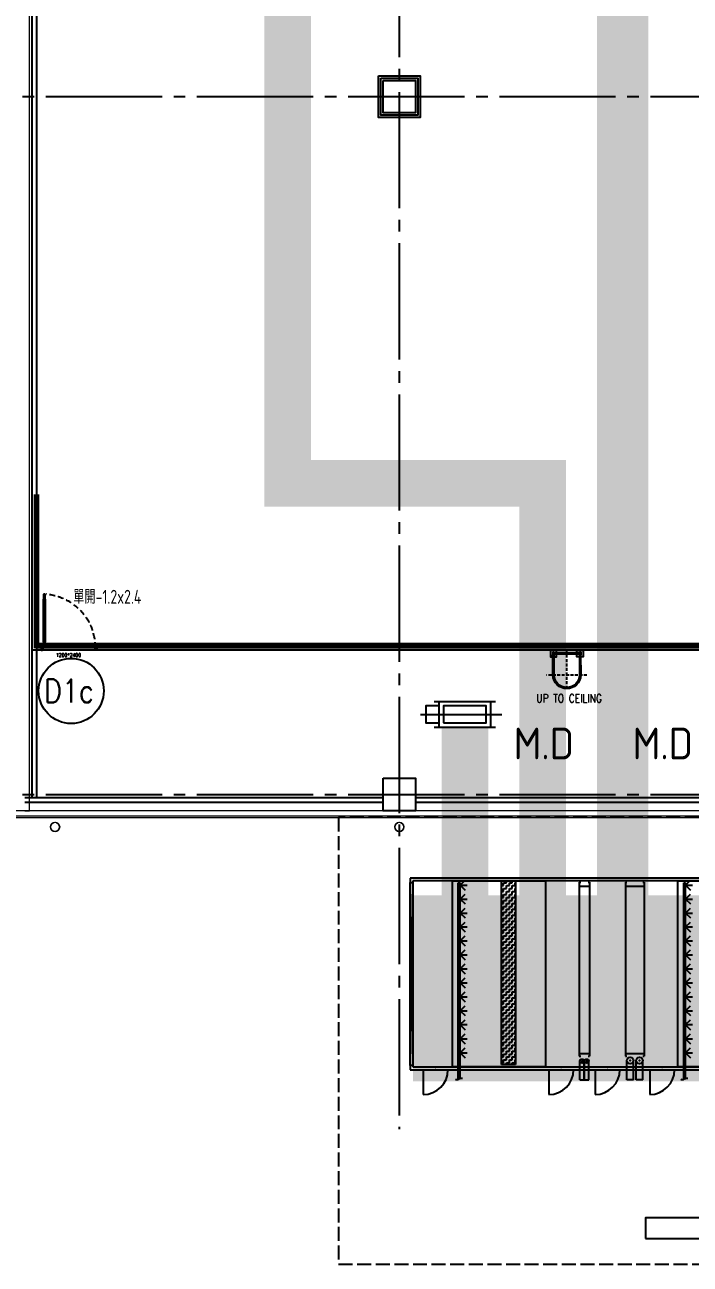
# Model space of a CAD drawing. Extents: x -960 to 27370, y -3283 to 11880.
# Drawn here: x 1835 to 3265, y -1010 to 1654 of the extents above; entities that cross this region are included whole.
import ezdxf
from ezdxf.enums import TextEntityAlignment as Align
from ezdxf.lldxf.tags import DXFTag

# ---------------------------------------------------------------- set-up
doc = ezdxf.new("R2010")
doc.units = 0
doc.header["$LTSCALE"] = 100
for name, pattern in [('188K-SM-03-F10-ARCH-PA-Y2257103$0$18P6-SM-03-C40-ARCH-PA-Y2211058$0$DASHED', [19.05, 12.7, -6.35]), ('188K-SM-03-F10-ARCH-PA-Y2257103$0$AP5A-SM-03-F20-ARCH-PA-Y2230801+Y2230803$0$ALL-PA-TXT-Y2221201$0$DASHED', [19.05, 12.7, -6.35]), ('188K-SM-03-F10-ARCH-PA-Y2257103$0$DASHED', [19.05, 12.7, -6.35]), ('X-S-FAB-L10$0$COL-CEN-LIN', [3.25, 2.5, -0.25, 0.25, -0.25]), ('X-S-FAB-L10$0$HIDDEN', [0.4, 0.3, -0.1])]:
    doc.linetypes.add(name, pattern=pattern)
for name, color, linetype in [('0-xref', 8, 'Continuous'), ('188K-SM-03-F10-ARCH-PA-Y2257103$0$K-0-Door-TXT', 53, 'Continuous'), ('188K-SM-03-F10-ARCH-PA-Y2257103$0$K-0-TXT-高度', 1, 'Continuous'), ('188K-SM-03-F10-ARCH-PA-Y2257103$0$K-Door', 4, 'Continuous'), ('188K-SM-03-F10-ARCH-PA-Y2257103$0$K-P-LAD-420', 5, 'Continuous'), ('188K-SM-03-F10-ARCH-PA-Y2257103$0$K-P1S-4.2-單抗', 3, 'Continuous'), ('188K-SM-03-F10-ARCH-PA-Y2257103$0$K-TXT', 7, 'Continuous'), ('188K-SM-03-F10-ARCH-PA-Y2257103$0$K-岩棉 2hr 7.5-單抗', 230, 'Continuous'), ('188K-SM-03-F10-ARCH-PA-Y2257103$0$K-岩棉 2hr 7.5-非抗', 14, 'Continuous'), ('188K-SM-03-F10-ARCH-PA-Y2257103$0$K-貼白鐵-1.5', 6, '188K-SM-03-F10-ARCH-PA-Y2257103$0$DASHED'), ('188K-SM-03-F10-MECH-EQ-Y2257103$0$ARW', 151, 'Continuous'), ('188K-SM-07-F15-HVAC-MA DUCT-Y2257103$0$0-MAU-SA', 5, 'Continuous'), ('188K-SM-07-F15-HVAC-MA DUCT-Y2257103$0$H-dp-md', 3, 'Continuous'), ('X-S-FAB-L10$0$0-DIM-TXT', 8, 'Continuous'), ('X-S-FAB-L10$0$A-OBJE-MEP', 8, 'Continuous'), ('X-S-FAB-L10$0$A-WALL-EX', 8, 'Continuous'), ('X-S-FAB-L10$0$A-WALL-IN', 8, 'Continuous'), ('X-S-FAB-L10$0$BLOCK', 8, 'Continuous'), ('X-S-FAB-L10$0$CCL', 8, 'X-S-FAB-L10$0$COL-CEN-LIN'), ('X-S-FAB-L10$0$COL-S', 8, 'Continuous'), ('X-S-FAB-L10$0$HID', 8, 'X-S-FAB-L10$0$HIDDEN')]:
    doc.layers.add(name, color=color, linetype=linetype)
doc.styles.add('188K-SM-03-F10-ARCH-PA-Y2257103$0$18P2-XFDP10$0$AA-TXT', font='simplex.shx', dxfattribs={"width": 0.8, "bigfont": 'chineset.shx'})
doc.styles.add('188K-SM-03-F10-ARCH-PA-Y2257103$0$AA-TXT', font='isocp.shx', dxfattribs={"width": 0.8, "bigfont": 'chineset.shx'})
doc.styles.add('188K-SM-03-F10-ARCH-PA-Y2257103$0$AP5A-SM-03-F20-ARCH-PA-Y2230801+Y2230803$0$ALL-PA-TXT-Y2221201$0$Standard', font='txt.shx', dxfattribs={"bigfont": 'chineset.shx'})
doc.styles.add('188K-SM-03-F10-ARCH-PA-Y2257103$0$Standard', font='txt.shx', dxfattribs={"bigfont": 'chineset.shx'})
doc.styles.add('188K-SM-07-F15-HVAC-MA DUCT-Y2257103$0$aa-txt', font='isocp.shx', dxfattribs={"bigfont": 'chineset.shx'})
doc.styles.add('X-S-FAB-L10$0$CHINA', font='simplex.shx', dxfattribs={"width": 0.75, "bigfont": 'chineset.shx'})
doc.styles.add('X-S-FAB-L10$0$Standard', font='', dxfattribs={"width": 0.8})
doc.styles.add('X-S-FAB-L10$0$TG_NOTE_TEXT', font='simplex.shx', dxfattribs={"width": 0.75, "bigfont": 'chineset.shx'})
doc.styles.get('X-S-FAB-L10$0$Standard').set_extended_font_data('Microsoft JhengHei')
tags = doc.linetypes.add('188K-SM-03-F10-ARCH-PA-Y2257103$0$S.P_LINE', pattern='A,12.7,-5.08,["S.P",188K-SM-03-F10-ARCH-PA-Y2257103$0$Standard,S=4,R=0,X=-2.54,Y=-1.27],-6.35', length=24.13).pattern_tags.tags
tags[6] = DXFTag(74, 10)

# ---------------------------------------------------------------- blocks, each defined once
blk = doc.blocks.new('X-S-FAB-L10$0$FAB2-L05')
at = {"layer": 'X-S-FAB-L10$0$CCL'}
for p, q in [((-23520, 11005), (-23520, 0)), ((-26880, 2220), (1210, 2220)), ((-26880, 720), (1210, 720))]:
    blk.add_line(p, q, dxfattribs=at)
at = {"layer": 'X-S-FAB-L10$0$COL-S'}
for points in [[(-23555, 2255), (-23485, 2255), (-23485, 2185), (-23555, 2185)], [(-23555, 755), (-23485, 755), (-23485, 685), (-23555, 685)]]:
    blk.add_lwpolyline(points, close=True, dxfattribs=at)
blk = doc.blocks.new('X-S-FAB-L10')
at = {"layer": 'X-S-FAB-L10$0$A-OBJE-MEP', "lineweight": 0, "flags": 128}
for points in [[(1909.5, -70, 1), (1890.5, -70, 1)], [(2649.5, -70, 1), (2630.5, -70, 1)]]:
    blk.add_lwpolyline(points, format="xyb", close=True, dxfattribs=at)
at = {"layer": 'X-S-FAB-L10$0$A-OBJE-MEP', "lineweight": 0}
for centre in [(1900, -70), (2640, -70)]:
    blk.add_circle(centre, 10, dxfattribs=at)
at = {"layer": 'X-S-FAB-L10$0$A-WALL-EX', "lineweight": 0}
blk.add_line((6815, -46.5), (1800, -46.5), dxfattribs=at)
at = {"layer": 'X-S-FAB-L10$0$A-WALL-EX', "lineweight": 0, "flags": 128}
for points in [[(6815, -35), (1800, -35)], [(1800, -50), (6815, -50)], [(1800, -50), (6815, -50)], [(1800, -50), (6815, -50)], [(1800, -50), (6815, -50)], [(1800, -50), (6815, -50)], [(1800, -50), (6815, -50)], [(1800, -50), (6815, -50)], [(1800, -50), (6815, -50)]]:
    blk.add_lwpolyline(points, dxfattribs=at)
at = {"layer": 'X-S-FAB-L10$0$A-WALL-IN', "lineweight": 0, "flags": 128}
for points in [[(1845, -35), (1845, 2100)], [(1835, -35), (1845, -35)]]:
    blk.add_lwpolyline(points, dxfattribs=at)
at = {"layer": 'X-S-FAB-L10$0$COL-S'}
for p, q in [((2605, 1535), (2675, 1535)), ((2605, 1465), (2605, 1535)), ((2675, 1535), (2675, 1465)), ((2675, 1465), (2605, 1465)), ((2605, 35), (2675, 35)), ((2605, -35), (2605, 35)), ((2675, 35), (2675, -35)), ((2675, -35), (2605, -35))]:
    blk.add_line(p, q, dxfattribs=at)
at = {"layer": 'X-S-FAB-L10$0$HID'}
for p, q in [((6803.531, -50), (2509.135, -50)), ((2509.135, -50), (2509.405, -1010)), ((2509.405, -1010), (17209, -1010))]:
    blk.add_line(p, q, dxfattribs=at)
at = {"layer": 'X-S-FAB-L10$0$BLOCK'}
blk.add_blockref('X-S-FAB-L10$0$FAB2-L05', (26160, -720), dxfattribs=at)
at = {"style": 'X-S-FAB-L10$0$TG_NOTE_TEXT', "width": 0.5, "flags": 1}
for p in [(7463.301, 9020), (18268.251, 8649), (11197.77, 4800.167), (16485.801, 4800.167), (25420.27, 2635), (13360, 320.001, 0), (7463.301, -33.333)]:
    blk.add_attdef('WH', text='', height=20, dxfattribs=at).set_placement(p, align=Align.BOTTOM_LEFT)
at = {"width": 0.5}
for style, p in [('X-S-FAB-L10$0$TG_NOTE_TEXT', (7585, 9020)), ('X-S-FAB-L10$0$TG_NOTE_TEXT', (18389.95, 8649)), ('X-S-FAB-L10$0$TG_NOTE_TEXT', (11117.5, 4813.5)), ('X-S-FAB-L10$0$TG_NOTE_TEXT', (16607.5, 4813.5)), ('X-S-FAB-L10$0$TG_NOTE_TEXT', (25350, 2635)), ('X-S-FAB-L10$0$Standard', (13129.375, 325.001, 0)), ('X-S-FAB-L10$0$TG_NOTE_TEXT', (7585, -20))]:
    blk.add_attdef('DESC', text='', height=10, dxfattribs=dict(at, style=style)).set_placement(p, align=Align.BOTTOM_LEFT)
for tag, style, p in [('TYPE', 'X-S-FAB-L10$0$TG_NOTE_TEXT', (7619.286, 9020)), ('NO', 'X-S-FAB-L10$0$TG_NOTE_TEXT', (7650.095, 9020)), ('TYPE', 'X-S-FAB-L10$0$TG_NOTE_TEXT', (18424.236, 8649)), ('NO', 'X-S-FAB-L10$0$TG_NOTE_TEXT', (18455.045, 8649)), ('NO', 'X-S-FAB-L10$0$TG_NOTE_TEXT', (11088.595, 4813.5)), ('TYPE', 'X-S-FAB-L10$0$TG_NOTE_TEXT', (11151.786, 4813.5)), ('TYPE', 'X-S-FAB-L10$0$TG_NOTE_TEXT', (16641.786, 4813.5)), ('NO', 'X-S-FAB-L10$0$TG_NOTE_TEXT', (16672.595, 4813.5)), ('NO', 'X-S-FAB-L10$0$TG_NOTE_TEXT', (25313, 2635)), ('TYPE', 'X-S-FAB-L10$0$TG_NOTE_TEXT', (25350, 2635)), ('NO', 'X-S-FAB-L10$0$Standard', (13100, 320.001, 0)), ('TYPE', 'X-S-FAB-L10$0$Standard', (13129.375, 320.001, 0)), ('TYPE', 'X-S-FAB-L10$0$TG_NOTE_TEXT', (7619.286, -20)), ('NO', 'X-S-FAB-L10$0$TG_NOTE_TEXT', (7650.095, -20))]:
    blk.add_attdef(tag, text='', height=10, dxfattribs=dict(at, style=style)).set_placement(p, align=Align.BOTTOM_RIGHT)
at = {"style": 'X-S-FAB-L10$0$TG_NOTE_TEXT', "width": 0.5, "flags": 1}
for rotation, p in [(180, (43, 7480)), (180, (943, 7480)), (90, (24310, 3717.77)), (270, (17080, 1711.699))]:
    blk.add_attdef('WH', text='', height=20, rotation=rotation, dxfattribs=at).set_placement(p, align=Align.BOTTOM_LEFT)
at = {"width": 0.5}
for rotation, style, p in [(180, 'X-S-FAB-L10$0$Standard', (317.625, 7480)), (180, 'X-S-FAB-L10$0$Standard', (1217.625, 7480)), (90, 'X-S-FAB-L10$0$TG_NOTE_TEXT', (24310, 3647.5)), (270, 'X-S-FAB-L10$0$TG_NOTE_TEXT', (17080, 1605))]:
    blk.add_attdef('DESC', text='', height=10, rotation=rotation, dxfattribs=dict(at, style=style)).set_placement(p, align=Align.BOTTOM_LEFT)
for tag, rotation, style, p in [('TYPE', 180, 'X-S-FAB-L10$0$Standard', (317.625, 7480)), ('NO', 180, 'X-S-FAB-L10$0$Standard', (347, 7480)), ('TYPE', 180, 'X-S-FAB-L10$0$Standard', (1217.625, 7480)), ('NO', 180, 'X-S-FAB-L10$0$Standard', (1247, 7480)), ('TYPE', 90, 'X-S-FAB-L10$0$TG_NOTE_TEXT', (24310, 3647.5)), ('NO', 90, 'X-S-FAB-L10$0$TG_NOTE_TEXT', (24310, 3610.5)), ('TYPE', 270, 'X-S-FAB-L10$0$TG_NOTE_TEXT', (17080, 1605)), ('NO', 270, 'X-S-FAB-L10$0$TG_NOTE_TEXT', (17080, 1573))]:
    blk.add_attdef(tag, text='', height=10, rotation=rotation, dxfattribs=dict(at, style=style)).set_placement(p, align=Align.BOTTOM_RIGHT)
at = {"layer": 'X-S-FAB-L10$0$0-DIM-TXT', "style": 'X-S-FAB-L10$0$CHINA', "width": 0.75}
for p in [(667.414, 7855.1, -2689.4), (22627.353, 6728.814), (25644.722, 6728.814), (24778.787, 5569.051), (1118.252, 4980), (417.801, 4594.623), (22927.43, 4330.122), (23874.84, 4355), (23749.869, 3901.367), (417.801, 3765.236), (1118.252, 3730), (417.801, 3115.79), (536.882, 2227.832), (16908.994, 1782.652), (888.445, 880.466), (16977.43, 750), (18878.841, 750), (25641.221, 553.233), (21364.03, 526.894)]:
    blk.add_attdef('HIG', text='', height=80, dxfattribs=at).set_placement(p, align=Align.MIDDLE_LEFT)
blk = doc.blocks.new('188K-SM-03-F10-ARCH-PA-Y2257103$0$單開庫板門-1200x2400)圓型拉環鎖+輔助鎖)')
at = {"ltscale": 0.1}
for p, q in [((26008.6, -11403.6), (26004.5, -11403.6)), ((26004.5, -11403.6), (26004.5, -11414.1)), ((26008.6, -11414.1), (26008.6, -11403.6)), ((26004.5, -11414.1), (26004.5, -11415.3)), ((26004.5, -11414.1), (26008.6, -11414.1)), ((26004.5, -11415.4), (26004.6, -11415.5)), ((26008.6, -11414), (26004.6, -11414)), ((26004.6, -11414.3), (26004.6, -11414.2)), ((26004.6, -11415.3), (26004.6, -11414.5)), ((26004.7, -11414.1), (26006.5, -11414.1)), ((26005.1, -11414.4), (26004.7, -11414.4)), ((26004.7, -11414.5), (26005.1, -11414.5)), ((26004.7, -11414.5), (26004.7, -11506)), ((26004.7, -11506), (26004.7, -11414.5)), ((26004.7, -11414.5), (26004.7, -11414.5)), ((26004.7, -11415.4), (26004.7, -11415.3)), ((26005.2, -11414.4), (26005.2, -11414.4)), ((26006.5, -11414.1), (26006.6, -11414.1)), ((26006.6, -11414.1), (26006.6, -11414.1)), ((26006.6, -11414.1), (26008.4, -11414.1)), ((26008.4, -11414.4), (26008, -11414.4)), ((26008, -11414.4), (26008, -11414.4)), ((26008, -11414.5), (26008.4, -11414.5)), ((26008.4, -11506), (26008.4, -11414.5)), ((26008.4, -11414.5), (26008.4, -11414.5)), ((26008.4, -11414.5), (26008.4, -11506)), ((26008.4, -11415.3), (26008.4, -11415.4)), ((26008.5, -11414.2), (26008.5, -11414.3)), ((26008.5, -11414.5), (26008.5, -11415.3)), ((26008.5, -11415.5), (26008.6, -11415.4)), ((26008.6, -11415.3), (26008.6, -11414.1)), ((26008.6, -11506.4), (26004.5, -11506.4)), ((26004.5, -11506.4), (26004.5, -11518)), ((26004.7, -11506), (26004.7, -11506)), ((26008.4, -11506), (26008.4, -11506)), ((26008.6, -11518), (26008.6, -11506.4)), ((25999.5, -11519.7), (25999.5, -11523.2)), ((26002.5, -11519.1), (26000, -11519.1)), ((26000, -11523.7), (26002.4, -11523.7)), ((26002.4, -11523.7), (26004.1, -11522.6)), ((26002.9, -11518.5), (26002.6, -11518.5)), ((26002.6, -11518.5), (26002.6, -11521)), ((26002.6, -11521.9), (26002.6, -11519.3)), ((26002.6, -11521), (26002.9, -11521)), ((26003.4, -11521.9), (26002.6, -11521.9)), ((26002.9, -11521), (26002.9, -11518.5)), ((26003.3, -11522.2), (26003.3, -11522)), ((26003.3, -11522), (26003.4, -11522)), ((26004, -11522.2), (26003.3, -11522.2)), ((26008.3, -11517.5), (26003.6, -11517.5)), ((26003.6, -11517.5), (26003.6, -11517.7)), ((26003.6, -11517.7), (26008.3, -11517.7)), ((26004.1, -11521.9), (26003.9, -11521.9)), ((26003.9, -11522), (26004, -11522)), ((26004, -11522), (26004, -11522.2)), ((26004.2, -11522.4), (26004.2, -11521.9)), ((26004.5, -11518), (26008.6, -11518)), ((26008.3, -11517.7), (26008.3, -11517.5)), ((26114.8, -11521.9), (26115.1, -11521.9)), ((26114.8, -11522.4), (26114.8, -11521.9)), ((26114.9, -11522), (26114.9, -11522.2)), ((26115.1, -11522), (26114.9, -11522)), ((26114.9, -11522.2), (26115.7, -11522.2)), ((26116.6, -11523.7), (26114.9, -11522.6)), ((26115.5, -11521.9), (26116.3, -11521.9)), ((26115.7, -11522), (26115.5, -11522)), ((26115.7, -11522.2), (26115.7, -11522)), ((26116.3, -11521.9), (26116.3, -11519.3)), ((26116.5, -11519.1), (26119, -11519.1)), ((26119, -11523.7), (26116.6, -11523.7)), ((26119.5, -11519.7), (26119.5, -11523.2))]:
    blk.add_line(p, q, dxfattribs=at)
blk.add_lwpolyline([(26006.6, -11506.4), (26006.5, -11506.3), (26004.7, -11506.3, -0.414214), (26004.6, -11506.3), (26004.6, -11506.1, -0.414214), (26004.7, -11506.1), (26005.1, -11506.1, 0.414214), (26005.2, -11506.1), (26005.2, -11506, 0.414214), (26005.1, -11506), (26004.7, -11506, -0.414214), (26004.6, -11506), (26004.6, -11505.2, -0.414214), (26004.7, -11505.2), (26004.7, -11505.2, 0.414214), (26004.7, -11505.2), (26004.7, -11505, 0.72636), (26004.6, -11505), (26004.5, -11505.1, 0.158507), (26004.5, -11505.2), (26004.5, -11506.4, 0.414214), (26004.6, -11506.5), (26008.6, -11506.5, 0.414214), (26008.6, -11506.4), (26008.6, -11505.2, 0.158507), (26008.6, -11505.1), (26008.5, -11505, 0.72636), (26008.4, -11505), (26008.4, -11505.2, 0.414214), (26008.5, -11505.2, -0.414214), (26008.5, -11505.2), (26008.5, -11506, -0.414214), (26008.4, -11506), (26008, -11506, 0.414214), (26008, -11506), (26008, -11506.1, 0.414214), (26008, -11506.1), (26008.4, -11506.1, -0.414214), (26008.5, -11506.1), (26008.5, -11506.3, -0.414214), (26008.4, -11506.3), (26006.6, -11506.3)], format="xyb", close=True, dxfattribs=at)
for points in [[(25999.5, -11518.9), (25999.5, -11523.9)], [(26119.5, -11518.9), (26119.5, -11523.9)]]:
    blk.add_lwpolyline(points)
at = {"linetype": '188K-SM-03-F10-ARCH-PA-Y2257103$0$AP5A-SM-03-F20-ARCH-PA-Y2230801+Y2230803$0$ALL-PA-TXT-Y2221201$0$DASHED', "ltscale": 0.01}
blk.add_arc((26001.1, -11518.7), 115.3, 359.8531, 85.8135, dxfattribs=at)
at = {"ltscale": 0.1}
for centre, radius, start, end in [((26004.6, -11414.1), 0.0313, 90, 180), ((26004.6, -11415.3), 0.0313, 180, 216.0274), ((26004.7, -11414.2), 0.0313, 90, 180), ((26004.7, -11414.3), 0.0313, 180, 270), ((26004.7, -11414.5), 0.0313, 90, 180), ((26004.7, -11415.3), 0.0209, 180, 270), ((26004.7, -11415.4), 0.0313, 216.0274, 360), ((26004.7, -11415.3), 0.0209, 360, 90), ((26005.1, -11414.4), 0.0313, 270, 0), ((26005.1, -11414.4), 0.0313, 0, 90), ((26008, -11414.4), 0.0313, 90, 180), ((26008, -11414.4), 0.0313, 180, 270), ((26008.4, -11414.2), 0.0313, 360, 90), ((26008.4, -11414.3), 0.0313, 270, 0), ((26008.4, -11414.5), 0.0313, 0, 90), ((26008.5, -11415.3), 0.0209, 90, 180), ((26008.5, -11415.4), 0.0313, 180, 323.9726), ((26008.5, -11415.3), 0.0209, 270, 360), ((26008.6, -11414.1), 0.0313, 360, 90), ((26008.6, -11415.3), 0.0313, 323.9726, 360)]:
    blk.add_arc(centre, radius, start, end, dxfattribs=at)
for centre, major_axis, start_param, end_param in [((26000, -11519.7), (0.369, -0.369), 2.356194, 3.926991), ((26000, -11523.2), (-0.369, -0.369), 5.497787, 7.068583), ((26002.5, -11519.3), (0.111, -0.111), 7.068583, 8.63938), ((26003.4, -11521.9), (-0.0369, -0.0369), 0.785398, 3.926991), ((26003.9, -11521.9), (-0.0369, -0.0369), 3.926991, 7.068583), ((26004.1, -11521.9), (0.0369, -0.0369), 7.068583, 8.63938), ((26003.9, -11522.4), (0.221, -0.221), 6.162283, 7.068583), ((26114.8, -11521.9), (-0.0369, -0.0369), -2.356194, -0.785398), ((26115.1, -11522.4), (-0.221, -0.221), -0.785398, 0.120903), ((26115.1, -11521.9), (0.0369, -0.0369), -0.785398, 2.356194), ((26115.5, -11521.9), (0.0369, -0.0369), 2.356194, 5.497787), ((26116.5, -11519.3), (-0.111, -0.111), -2.356194, -0.785398), ((26119, -11519.7), (-0.369, -0.369), 2.356194, 3.926991), ((26119, -11523.2), (0.369, -0.369), -0.785398, 0.785398)]:
    blk.add_ellipse(centre, major_axis=major_axis, ratio=1, start_param=start_param, end_param=end_param, dxfattribs=at)
at = {"ltscale": 0.1, "extrusion": (0, 0, -1)}
blk.add_ellipse((26003.1, -11517.9), major_axis=(-0.516, 0.516), ratio=1, start_param=5.497787, end_param=11.780972, dxfattribs=at)
at = {"color": 8, "ltscale": 0.1, "style": '188K-SM-03-F10-ARCH-PA-Y2257103$0$AP5A-SM-03-F20-ARCH-PA-Y2230801+Y2230803$0$ALL-PA-TXT-Y2221201$0$Standard', "width": 0.85}
blk.add_text('1200*2400', height=8, dxfattribs=at).set_placement((26058.4, -11534.4), align=Align.MIDDLE_CENTER)
blk = doc.blocks.new('188K-SM-03-F10-ARCH-PA-Y2257103$0$LAD-1')
for points in [[(-33.8, -29.7), (-77.4, -29.7, -0.976777), (-77.4, 29.8), (-33.8, 29.8)], [(-33.8, -27.2), (-77.4, -27.2, -0.974646), (-77.4, 27.3), (-33.8, 27.3)]]:
    blk.add_lwpolyline(points, format="xyb")
at = {"linetype": '188K-SM-03-F10-ARCH-PA-Y2257103$0$18P6-SM-03-C40-ARCH-PA-Y2211058$0$DASHED', "ltscale": 0.005}
for points in [[(-77.4, -42.9), (-77.4, 43.5)], [(-106.5, 0), (-23.9, 0)]]:
    blk.add_lwpolyline(points, dxfattribs=at)
for points in [[(-23.8, 22.2), (-23.8, 35.2), (-37.8, 35.2), (-37.8, 22.2)], [(-27.8, 27), (-27.8, 30), (-33.8, 30), (-33.8, 27)], [(-28.9, 27), (-28.9, -27), (-32.7, -27), (-32.7, 27)], [(-23.9, -21.8), (-23.9, -34.8), (-37.9, -34.8), (-37.9, -21.8)], [(-27.8, -27), (-27.8, -30), (-33.8, -30), (-33.8, -27)]]:
    blk.add_lwpolyline(points, close=True)
for centre in [(-64.6, 28.5), (-105.2, 0), (-93.7, 23.2), (-93.7, -22.5), (-64.6, -28.5)]:
    blk.add_circle(centre, 0.5)
blk = doc.blocks.new('188K-SM-03-F10-ARCH-PA-Y2257103')
at = {"layer": '188K-SM-03-F10-ARCH-PA-Y2257103$0$K-P1S-4.2-單抗'}
for p, q in [((7405, 315, 0), (1860, 315, 0)), ((7405, 310, 0), (1860, 310, 0))]:
    blk.add_line(p, q, dxfattribs=at)
for points in [[(2595, 1545), (2685, 1545), (2685, 1455), (2595, 1455)], [(2600, 1540), (2680, 1540), (2680, 1460), (2600, 1460)]]:
    blk.add_lwpolyline(points, close=True, dxfattribs=at)
at = {"layer": '188K-SM-03-F10-ARCH-PA-Y2257103$0$K-TXT'}
blk.add_circle((1934.7, 222.4, 0), 70, dxfattribs=at)
at = {"layer": '188K-SM-03-F10-ARCH-PA-Y2257103$0$K-岩棉 2hr 7.5-單抗'}
for p, q in [((1860, 8318, 0), (1860, 310, 0)), ((1850, 8308, 0), (1850, 310))]:
    blk.add_line(p, q, dxfattribs=at)
at = {"layer": '188K-SM-03-F10-ARCH-PA-Y2257103$0$K-岩棉 2hr 7.5-非抗'}
for p, q in [((1850, 310), (1850, -7.5, 0)), ((1860, 310, 0), (1850, 310)), ((1860, 310, 0), (1860, -7.5, 0)), ((2605, -7.5, 0), (1835, -7.5, 0)), ((2605, -17.5, 0), (1835, -17.5, 0)), ((3445, -7.5, 0), (2675, -7.5, 0)), ((3445, -17.5, 0), (2675, -17.5, 0))]:
    blk.add_line(p, q, dxfattribs=at)
at = {"layer": '188K-SM-03-F10-ARCH-PA-Y2257103$0$K-貼白鐵-1.5', "linetype": '188K-SM-03-F10-ARCH-PA-Y2257103$0$S.P_LINE', "ltscale": 0.09, "const_width": 12}
blk.add_lwpolyline([(14160, 320), (1860, 320), (1860, 645)], dxfattribs=at)
at = {"layer": '188K-SM-03-F10-ARCH-PA-Y2257103$0$K-Door'}
blk.add_blockref('188K-SM-03-F10-ARCH-PA-Y2257103$0$單開庫板門-1200x2400)圓型拉環鎖+輔助鎖)', (-24129.5, 11833.9, 0), dxfattribs=at)
at = {"layer": '188K-SM-03-F10-ARCH-PA-Y2257103$0$K-P-LAD-420', "rotation": 90.07229666140849}
blk.add_blockref('188K-SM-03-F10-ARCH-PA-Y2257103$0$LAD-1', (3000, 333.8, 0), dxfattribs=at)
at = {"layer": '188K-SM-03-F10-ARCH-PA-Y2257103$0$K-0-Door-TXT', "style": '188K-SM-03-F10-ARCH-PA-Y2257103$0$AA-TXT', "width": 0.8}
blk.add_text('單開-1.2x2.4', height=30, dxfattribs=at).set_placement((2012.4, 424.8, 0), align=Align.MIDDLE_CENTER)
at = {"layer": '188K-SM-03-F10-ARCH-PA-Y2257103$0$K-0-TXT-高度', "style": '188K-SM-03-F10-ARCH-PA-Y2257103$0$18P2-XFDP10$0$AA-TXT', "width": 0.8}
blk.add_text('UP TO CEILING', height=18, rotation=360, dxfattribs=at).set_placement((3005, 206.5, 0), align=Align.MIDDLE)
at = {"layer": '188K-SM-03-F10-ARCH-PA-Y2257103$0$K-TXT', "style": '188K-SM-03-F10-ARCH-PA-Y2257103$0$Standard', "width": 0.85}
blk.add_text('D1c', height=50, dxfattribs=at).set_placement((1930.3, 222.4, 0), align=Align.MIDDLE)
blk = doc.blocks.new('188K-SM-03-F10-MECH-EQ-Y2257103$0$A$C133B1A89')
at = {"color": 1}
for p, q in [((0, 3970), (0, 230)), ((0, 3970), (30, 3970)), ((220, 3880), (0, 3880)), ((190, 3970), (220, 3970)), ((220, 3970), (220, 230)), ((220, 280), (0, 280)), ((0, 230), (30, 230)), ((15, -275), (15, 127)), ((105, -275), (105, 127)), ((115, -275), (115, 127)), ((190, 230), (220, 230)), ((205, -275), (205, 127)), ((15, -275), (105, -275)), ((115, -275), (205, -275))]:
    blk.add_line(p, q, dxfattribs=at)
for centre in [(60, 127), (160, 127)]:
    blk.add_circle(centre, 44.5, dxfattribs=at)
for p in [(60, 127), (160, 127)]:
    blk.add_point(p, dxfattribs=at)
blk = doc.blocks.new('188K-SM-03-F10-MECH-EQ-Y2257103$0$A$C46594869')
at = {"color": 4}
for p, q in [((-50, 3970), (-50, 230)), ((-50, 3970), (-20, 3970)), ((350, 3880), (-50, 3880)), ((320, 3970), (350, 3970)), ((350, 3970), (350, 230)), ((350, 280), (-50, 280)), ((-50, 230), (-20, 230)), ((-20, -275), (-20, 140)), ((120, -275), (120, 140)), ((180, -275), (180, 140)), ((320, 230), (350, 230)), ((320, -275), (320, 140)), ((120, -275), (-20, -275)), ((320, -275), (180, -275))]:
    blk.add_line(p, q, dxfattribs=at)
for centre in [(50, 140), (250, 140)]:
    blk.add_circle(centre, 69.9, dxfattribs=at)
for p in [(50, 140), (250, 140)]:
    blk.add_point(p, dxfattribs=at)
blk = doc.blocks.new('188K-SM-03-F10-MECH-EQ-Y2257103$0$A$C0D54229D')
at = {"color": 2}
for q in [(0, -532), (532, 0)]:
    blk.add_line((0, 0), q, dxfattribs=at)
blk.add_arc((0, 0), 532, 270, 0, dxfattribs=at)
blk.add_point((266, 0))
blk = doc.blocks.new('188K-SM-03-F10-MECH-EQ-Y2257103$0$0-CRMAU-12W')
at = {"layer": '188K-SM-03-F10-MECH-EQ-Y2257103$0$ARW'}
h = blk.add_hatch(dxfattribs=at)
h.set_pattern_fill('ZIGZAG', color=256, scale=20, style=0)
h.set_pattern_definition([(0, (-17907, -9455), (63.5, 63.5), [63.5, -63.5]), (90, (-17843.5, -9455), (-63.5, 63.5), [63.5, -63.5])])
h.paths.add_polyline_path([(-16657, -60), (-16357, -60), (-16357, -4010), (-16657, -4010)])
at = {"color": 4}
for p, q in [((0, 0), (-18620, 0)), ((-18620, 0), (-18620, -4120)), ((-60, -60), (-18560, -60)), ((-18560, -60), (-18560, -4060)), ((-18620, -4120), (0, -4120)), ((-18560, -4060), (-60, -4060))]:
    blk.add_line(p, q, dxfattribs=at)
at = {"color": 6}
blk.add_line((-18560, -95), (-18620, -4025), dxfattribs=at)
at = {"color": 5}
blk.add_lwpolyline([(-18620, -95), (-18560, -95), (-18560, -4025), (-18620, -4025)], close=True, dxfattribs=at)
at = {"color": 6}
blk.add_lwpolyline([(-18560, -4025), (-18620, -4025), (-18620, -95), (-18560, -95)], close=True, dxfattribs=at)
for points in [[(-15709, -4060), (-17709, -4060), (-17709, -60), (-15709, -60)], [(-10864, -4060), (-12864, -4060), (-12864, -60), (-10864, -60)]]:
    blk.add_lwpolyline(points, close=True)
at = {"layer": '188K-SM-03-F10-MECH-EQ-Y2257103$0$ARW'}
for p, q in [((-17545, -100), (-17585, -100)), ((-17585, -4327), (-17585, -100)), ((-17545, -150), (-17439, -44)), ((-17545, -4303), (-17545, -100)), ((-17545, -150), (-17395, -150)), ((-17545, -150), (-17439, -256)), ((-16657, -4010), (-16657, -60)), ((-16657, -60), (-16357, -60)), ((-16357, -60), (-16357, -4010)), ((-12700, -100), (-12740, -100)), ((-12740, -4327), (-12740, -100)), ((-12700, -150), (-12594, -44)), ((-12700, -4303), (-12700, -100)), ((-12700, -150), (-12550, -150)), ((-12700, -150), (-12594, -256)), ((-17545, -450), (-17439, -344)), ((-17545, -450), (-17395, -450)), ((-17545, -450), (-17439, -556)), ((-17545, -450), (-17395, -450)), ((-17545, -450), (-17439, -556)), ((-12700, -450), (-12594, -344)), ((-12700, -450), (-12550, -450)), ((-12700, -450), (-12594, -556)), ((-12700, -450), (-12550, -450)), ((-12700, -450), (-12594, -556)), ((-17546, -750), (-17440, -644)), ((-17545, -750), (-17395, -750)), ((-17545, -750), (-17439, -856)), ((-12701, -750), (-12595, -644)), ((-12700, -750), (-12550, -750)), ((-12700, -750), (-12594, -856)), ((-17545, -1050), (-17439, -944)), ((-17545, -1050), (-17395, -1050)), ((-17545, -1050), (-17439, -1156)), ((-12700, -1050), (-12594, -944)), ((-12700, -1050), (-12550, -1050)), ((-12700, -1050), (-12594, -1156)), ((-17545, -1350), (-17439, -1244)), ((-12700, -1350), (-12594, -1244)), ((-17545, -1350), (-17395, -1350)), ((-17545, -1350), (-17439, -1456)), ((-17545, -1650), (-17439, -1544)), ((-12700, -1350), (-12550, -1350)), ((-12700, -1350), (-12594, -1456)), ((-12700, -1650), (-12594, -1544)), ((-17545, -1650), (-17395, -1650)), ((-17545, -1650), (-17439, -1756)), ((-17545, -1950), (-17439, -1844)), ((-12700, -1650), (-12550, -1650)), ((-12700, -1650), (-12594, -1756)), ((-12700, -1950), (-12594, -1844)), ((-17545, -1950), (-17395, -1950)), ((-17545, -1950), (-17439, -2056)), ((-12700, -1950), (-12550, -1950)), ((-12700, -1950), (-12594, -2056)), ((-17545, -2250), (-17439, -2144)), ((-17545, -2250), (-17395, -2250)), ((-17545, -2250), (-17439, -2356)), ((-12700, -2250), (-12594, -2144)), ((-12700, -2250), (-12550, -2250)), ((-12700, -2250), (-12594, -2356)), ((-17545, -2550), (-17439, -2444)), ((-17545, -2550), (-17395, -2550)), ((-17545, -2550), (-17439, -2656)), ((-12700, -2550), (-12594, -2444)), ((-12700, -2550), (-12550, -2550)), ((-12700, -2550), (-12594, -2656)), ((-17545, -2850), (-17439, -2744)), ((-17545, -2850), (-17395, -2850)), ((-17545, -2850), (-17439, -2956)), ((-12700, -2850), (-12594, -2744)), ((-12700, -2850), (-12550, -2850)), ((-12700, -2850), (-12594, -2956)), ((-17545, -3150), (-17439, -3044)), ((-17545, -3150), (-17395, -3150)), ((-17545, -3155), (-17439, -3261)), ((-12700, -3150), (-12594, -3044)), ((-12700, -3150), (-12550, -3150)), ((-12700, -3155), (-12594, -3261)), ((-17545, -3455), (-17439, -3349)), ((-17545, -3455), (-17395, -3455)), ((-17545, -3455), (-17439, -3561)), ((-12700, -3455), (-12594, -3349)), ((-12700, -3455), (-12550, -3455)), ((-12700, -3455), (-12594, -3561)), ((-17545, -3755), (-17439, -3649)), ((-12700, -3755), (-12594, -3649)), ((-17545, -3755), (-17395, -3755)), ((-17545, -3755), (-17439, -3861)), ((-12700, -3755), (-12550, -3755)), ((-12700, -3755), (-12594, -3861)), ((-16357, -4010), (-16657, -4010))]:
    blk.add_line(p, q, dxfattribs=at)
for centre in [(-17545, -150), (-12700, -150), (-17545, -450), (-17545, -450), (-12700, -450), (-12700, -450), (-17545, -750), (-12700, -750), (-17545, -1050), (-12700, -1050), (-17545, -1350), (-12700, -1350), (-17545, -1650), (-12700, -1650), (-17545, -1950), (-12700, -1950), (-17545, -2250), (-12700, -2250), (-17545, -2550), (-12700, -2550), (-17545, -2850), (-12700, -2850), (-17545, -3150), (-12700, -3150), (-17545, -3455), (-12700, -3455), (-17545, -3755), (-12700, -3755)]:
    blk.add_circle(centre, 15, dxfattribs=at)
for points in [[(-17647, -4325), (-17637, -4328), (-17571, -4341), (-17553, -4288), (-17507, -4298), (-17494, -4301)], [(-12802, -4325), (-12792, -4328), (-12726, -4341), (-12708, -4288), (-12662, -4298), (-12649, -4301)]]:
    blk.add_open_spline(points, degree=3, knots=[35.439113, 35.439113, 35.439113, 35.439113, 53.723943, 145.661055, 183.181794, 183.181794, 183.181794, 183.181794], dxfattribs=at)
at = {"color": 1}
for name, p in [('188K-SM-03-F10-MECH-EQ-Y2257103$0$A$C133B1A89', (-14984, -4060)), ('188K-SM-03-F10-MECH-EQ-Y2257103$0$A$C46594869', (-13939, -4060))]:
    blk.add_blockref(name, p, dxfattribs=at)
for p in [(-18338, -4120), (-15638, -4120), (-14643, -4120), (-13468, -4120)]:
    blk.add_blockref('188K-SM-03-F10-MECH-EQ-Y2257103$0$A$C0D54229D', p)
blk = doc.blocks.new('188K-SM-03-F10-MECH-EQ-Y2257103')
at = {"color": 1, "ltscale": 1000}
blk.add_lwpolyline([(3169.3, -955), (3319.3, -955), (3319.3, -910), (3169.3, -910)], close=True, dxfattribs=at)
at = {"xscale": 0.1, "yscale": 0.1, "zscale": 0.1}
blk.add_blockref('188K-SM-03-F10-MECH-EQ-Y2257103$0$0-CRMAU-12W', (4525.2, -180), dxfattribs=at)
blk = doc.blocks.new('188K-SM-07-F15-HVAC-MA DUCT-Y2257103$0$MD')
at = {"layer": '188K-SM-07-F15-HVAC-MA DUCT-Y2257103$0$H-dp-md'}
for p, q in [((-75, 410.1), (-75, -66.5)), ((-150, 330), (-150, -30)), ((-150, 300), (0, 300)), ((0, 330), (0, -30)), ((0, 0), (-150, 0))]:
    blk.add_line(p, q, dxfattribs=at)
for points in [[(-125, 300), (-25, 300), (-25, 380), (-125, 380)], [(-125, 275), (-125, 25), (-25, 25), (-25, 275)]]:
    blk.add_lwpolyline(points, close=True, dxfattribs=at)
blk = doc.blocks.new('188K-SM-07-F15-HVAC-MA DUCT-Y2257103')
at = {"layer": '188K-SM-07-F15-HVAC-MA DUCT-Y2257103$0$0-MAU-SA', "color": 5, "linetype": 'ByBlock', "const_width": 100}
for points in [[(2948.2, -417.2), (2948.2, 668.6), (2400, 668.6), (2400, 8843.7), (2400, 8843.7)], [(2781, -397.5), (2781, 144.4)]]:
    blk.add_lwpolyline(points, dxfattribs=at)
at = {"layer": '188K-SM-07-F15-HVAC-MA DUCT-Y2257103$0$0-MAU-SA', "color": 5, "const_width": 110}
blk.add_lwpolyline([(3120, -373), (3120, 8843.7), (3120, 8843.7)], dxfattribs=at)
at = {"layer": '188K-SM-07-F15-HVAC-MA DUCT-Y2257103$0$0-MAU-SA', "color": 5, "ltscale": 1000, "const_width": 400}
blk.add_lwpolyline([(2669.2, -417.2), (6392.5, -417.2), (6692.5, -717.2), (7951.5, -717.2), (8251.5, -417.2), (12400.9, -417.2), (12675, -691.2), (17095.6, -691.2)], dxfattribs=at)
at = {"xscale": 0.3666666666666666, "yscale": 0.3666666666666666, "zscale": 0.3666666666666666, "rotation": 90}
blk.add_blockref('188K-SM-07-F15-HVAC-MA DUCT-Y2257103$0$MD', (2836, 199.4), dxfattribs=at)
at = {"layer": '188K-SM-07-F15-HVAC-MA DUCT-Y2257103$0$H-dp-md', "style": '188K-SM-07-F15-HVAC-MA DUCT-Y2257103$0$aa-txt'}
for p in [(2885.5, 75.5), (3141.3, 75.5)]:
    blk.add_text('M.D', height=68, dxfattribs=at).set_placement(p)

msp = doc.modelspace()

# ---------------------------------------------------------------- block references
msp.add_blockref('188K-SM-07-F15-HVAC-MA DUCT-Y2257103', (0, 0))
at = {"layer": '0-xref'}
for name in ['X-S-FAB-L10', '188K-SM-03-F10-ARCH-PA-Y2257103', '188K-SM-03-F10-MECH-EQ-Y2257103']:
    msp.add_blockref(name, (0, 0), dxfattribs=at)

doc.saveas('drawing.dxf')
